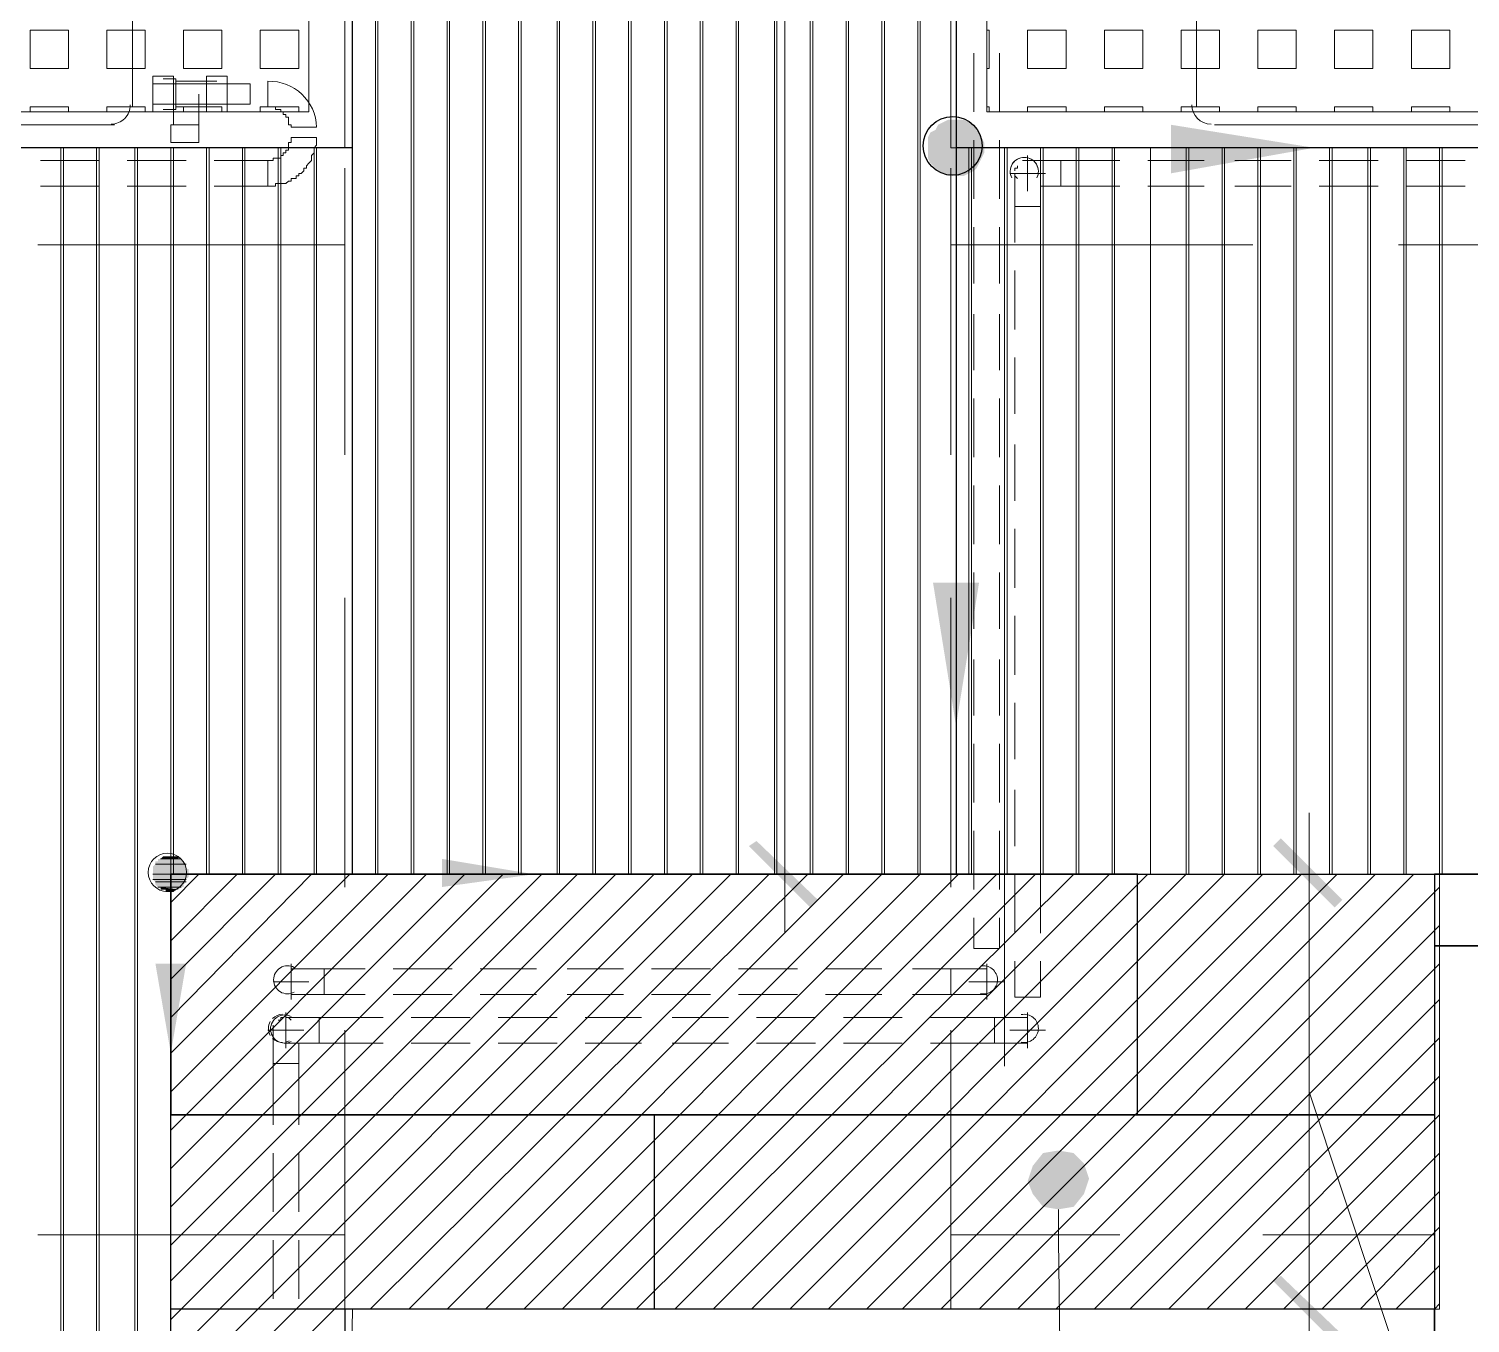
# Model space of a CAD drawing. Header units: millimetres. Extents: x -356862 to 418287, y 0 to 839748.
# Drawn here: x 328689 to 329882, y 778397 to 779468 of the extents above; entities that cross this region are included whole.
import ezdxf

# ---------------------------------------------------------------- set-up
doc = ezdxf.new("R2010")
doc.units = ezdxf.units.MM
doc.layers.add('PDF _Геометрия', color=7, linetype='Continuous', true_color=0xbababa)
doc.layers.add('PDF _Сплошная заливка', color=7, linetype='Continuous', true_color=0xf50000)

msp = doc.modelspace()

# ---------------------------------------------------------------- linework, layer by layer
at = {"layer": 'PDF _Геометрия', "color": 7, "lineweight": 18}
for points in [[(329314.6518, 780019.1353), (329314.6518, 778719.3369)], [(329748.6235, 778359.4578), (329748.6235, 778818.8328)], [(329405.68, 778768.0264), (329363.3413, 778768.0264)], [(329750.7405, 778768.0264), (329797.313, 778768.0264)], [(329748.6235, 778588.0869), (329943.3816, 778001.6957), (329943.3816, 777561.3732)], [(329750.7405, 778408.1474), (329797.313, 778408.1474)]]:
    msp.add_lwpolyline(points, dxfattribs=at)
at = {"layer": 'PDF _Геометрия', "color": 150, "lineweight": 30, "true_color": 0x0080ff}
for points in [[(329456.4864, 779968.3288), (329456.4864, 778768.0264), (328956.8897, 778768.0264), (328956.8897, 779968.3288)], [(325355.9824, 776608.7522), (325355.9824, 776968.6312), (325654.4703, 776968.6312), (325955.0751, 776968.6312), (326255.68, 776968.6312), (326255.68, 777328.5103), (326556.2848, 777328.5103), (326854.7727, 777328.5103), (327155.3776, 777328.5103), (327155.3776, 777688.3893), (327455.9824, 777688.3893), (327756.5872, 777688.3893), (328050.8413, 777688.3893), (328050.8413, 778048.2683), (328806.5872, 778048.2683), (328806.5872, 778768.0264), (328956.8897, 778768.0264), (328956.8897, 779369.2361), (324754.7727, 779369.2361), (324754.7727, 776608.7522)], [(329856.5872, 778768.0264), (330157.1921, 778768.0264), (330455.68, 778768.0264), (330756.2848, 778768.0264), (330756.2848, 779127.9054), (331056.8897, 779127.9054), (331357.4945, 779127.9054), (331382.8977, 779127.9054), (331382.8977, 779369.2361), (329456.4864, 779369.2361), (329456.4864, 778768.0264)]]:
    msp.add_lwpolyline(points, close=True, dxfattribs=at)
at = {"layer": 'PDF _Геометрия', "color": 254, "lineweight": 5, "true_color": 0xdcdcdc}
for points in [[(328975.9421, 779968.3288), (328975.9421, 778768.0264)], [(329005.5792, 779968.3288), (329005.5792, 778768.0264)], [(329037.3332, 779968.3288), (329037.3332, 778768.0264)], [(329066.9703, 779968.3288), (329066.9703, 778768.0264)], [(329096.6074, 779968.3288), (329096.6074, 778768.0264)], [(329126.2445, 779968.3288), (329126.2445, 778768.0264)], [(329155.8816, 779968.3288), (329155.8816, 778768.0264)], [(329185.5187, 779968.3288), (329185.5187, 778768.0264)], [(329217.2727, 779968.3288), (329217.2727, 778768.0264)], [(329246.9098, 779968.3288), (329246.9098, 778768.0264)], [(329276.5469, 779968.3288), (329276.5469, 778768.0264)], [(329306.184, 779968.3288), (329306.184, 778768.0264)], [(329335.8211, 779968.3288), (329335.8211, 778768.0264)], [(329365.4582, 779968.3288), (329365.4582, 778768.0264)], [(329397.2122, 779968.3288), (329397.2122, 778768.0264)], [(329426.8493, 779968.3288), (329426.8493, 778768.0264)], [(328717.6759, 779369.2361), (328717.6759, 778048.2683)], [(328747.313, 779369.2361), (328747.313, 778048.2683)], [(328776.9501, 779369.2361), (328776.9501, 778048.2683)], [(328806.5872, 779369.2361), (328806.5872, 778768.0264)], [(328836.2243, 779369.2361), (328836.2243, 778768.0264)], [(328867.9784, 779369.2361), (328867.9784, 778768.0264)], [(328897.6155, 779369.2361), (328897.6155, 778768.0264)], [(328927.2526, 779369.2361), (328927.2526, 778768.0264)], [(329467.0711, 779369.2361), (329467.0711, 778768.0264)], [(329496.7082, 779369.2361), (329496.7082, 778768.0264)], [(329526.3453, 779369.2361), (329526.3453, 778768.0264)], [(329558.0993, 779369.2361), (329558.0993, 778768.0264)], [(329587.7364, 779369.2361), (329587.7364, 778768.0264)], [(329617.3735, 779369.2361), (329617.3735, 778768.0264)], [(329647.0106, 779369.2361), (329647.0106, 778768.0264)], [(329676.6477, 779369.2361), (329676.6477, 778768.0264)], [(329708.4018, 779369.2361), (329708.4018, 778768.0264)], [(329738.0388, 779369.2361), (329738.0388, 778768.0264)], [(329767.6759, 779369.2361), (329767.6759, 778768.0264)], [(329797.313, 779369.2361), (329797.313, 778768.0264)], [(329826.9501, 779369.2361), (329826.9501, 778768.0264)], [(329856.5872, 779369.2361), (329856.5872, 778768.0264)]]:
    msp.add_lwpolyline(points, close=True, dxfattribs=at)
for points in [[(328978.059, 778768.0264), (328978.059, 779968.3288)], [(329007.6961, 778768.0264), (329007.6961, 779968.3288)], [(329035.2163, 778768.0264), (329035.2163, 779968.3288)], [(329064.8534, 778768.0264), (329064.8534, 779968.3288)], [(329094.4905, 778768.0264), (329094.4905, 779968.3288)], [(329128.3614, 778768.0264), (329128.3614, 779968.3288)], [(329157.9985, 778768.0264), (329157.9985, 779968.3288)], [(329187.6356, 778768.0264), (329187.6356, 779968.3288)], [(329215.1558, 778768.0264), (329215.1558, 779968.3288)], [(329244.7929, 778768.0264), (329244.7929, 779968.3288)], [(329274.43, 778768.0264), (329274.43, 779968.3288)], [(329308.3009, 778768.0264), (329308.3009, 779968.3288)], [(329337.938, 778768.0264), (329337.938, 779968.3288)], [(329367.5751, 778768.0264), (329367.5751, 779968.3288)], [(329395.0953, 778768.0264), (329395.0953, 779968.3288)], [(329424.7324, 778768.0264), (329424.7324, 779968.3288)], [(329456.4864, 779868.8328), (329456.4864, 779968.3288), (329456.4864, 778768.0264)], [(328715.559, 778048.2683), (328715.559, 779369.2361)], [(328745.1961, 778048.2683), (328745.1961, 779369.2361)], [(328779.0671, 778048.2683), (328779.0671, 779369.2361)], [(328808.7042, 778768.0264), (328808.7042, 779369.2361)], [(328838.3413, 778768.0264), (328838.3413, 779369.2361)], [(328865.8614, 778768.0264), (328865.8614, 779369.2361)], [(328895.4985, 778768.0264), (328895.4985, 779369.2361)], [(328925.1356, 778768.0264), (328925.1356, 779369.2361)], [(329469.188, 778768.0264), (329469.188, 779369.2361)], [(329498.8251, 778768.0264), (329498.8251, 779369.2361)], [(329528.4622, 778768.0264), (329528.4622, 779369.2361)], [(329555.9824, 778768.0264), (329555.9824, 779369.2361)], [(329585.6195, 778768.0264), (329585.6195, 779369.2361)], [(329617.3735, 778768.0264), (329617.3735, 779369.2361)], [(329649.1276, 778768.0264), (329649.1276, 779369.2361)], [(329678.7647, 778768.0264), (329678.7647, 779369.2361)], [(329706.2848, 778768.0264), (329706.2848, 779369.2361)], [(329735.9219, 778768.0264), (329735.9219, 779369.2361)], [(329765.559, 778768.0264), (329765.559, 779369.2361)], [(329799.43, 778768.0264), (329799.43, 779369.2361)], [(329829.0671, 778768.0264), (329829.0671, 779369.2361)], [(329858.7042, 778768.0264), (329858.7042, 779369.2361)]]:
    msp.add_lwpolyline(points, dxfattribs=at)
at = {"layer": 'PDF _Геометрия', "color": 6, "lineweight": 9}
for points in [[(324750.5388, 779868.8328), (328950.5388, 779868.8328), (328950.5388, 779369.2361), (324750.5388, 779369.2361)], [(329452.2526, 779868.8328), (331385.0147, 779868.8328), (331385.0147, 779369.2361), (329452.2526, 779369.2361)], [(324780.1759, 779839.1957), (328920.9018, 779839.1957), (328920.9018, 779398.8732), (324780.1759, 779398.8732)], [(329481.8897, 779839.1957), (331355.3776, 779839.1957), (331355.3776, 779398.8732), (329481.8897, 779398.8732)]]:
    msp.add_lwpolyline(points, close=True, dxfattribs=at)
at = {"layer": 'PDF _Геометрия', "lineweight": 5}
for points in [[(328774.8332, 779403.107), (328774.8332, 779674.0748)], [(329655.4784, 779674.0748), (329655.4784, 779403.107)], [(326990.2566, 779388.2885), (328760.0147, 779388.2885)], [(329670.2969, 779388.2885), (331241.063, 779388.2885)]]:
    msp.add_lwpolyline(points, dxfattribs=at)
at = {"layer": 'PDF _Геометрия', "color": 6, "lineweight": 5}
for points in [[(328721.9098, 779466.6151), (328721.9098, 779434.8611), (328690.1558, 779434.8611), (328690.1558, 779466.6151)], [(328785.4179, 779466.6151), (328785.4179, 779434.8611), (328753.6638, 779434.8611), (328753.6638, 779466.6151)], [(328848.9259, 779466.6151), (328848.9259, 779434.8611), (328817.1719, 779434.8611), (328817.1719, 779466.6151)], [(328912.434, 779466.6151), (328912.434, 779434.8611), (328880.68, 779434.8611), (328880.68, 779466.6151)], [(329547.5147, 779466.6151), (329547.5147, 779434.8611), (329515.7606, 779434.8611), (329515.7606, 779466.6151)], [(329611.0227, 779466.6151), (329611.0227, 779434.8611), (329579.2687, 779434.8611), (329579.2687, 779466.6151)], [(329674.5308, 779466.6151), (329674.5308, 779434.8611), (329642.7768, 779434.8611), (329642.7768, 779466.6151)], [(329738.0388, 779466.6151), (329738.0388, 779434.8611), (329706.2848, 779434.8611), (329706.2848, 779466.6151)], [(329801.5469, 779466.6151), (329801.5469, 779434.8611), (329769.7929, 779434.8611), (329769.7929, 779466.6151)], [(329865.055, 779466.6151), (329865.055, 779434.8611), (329833.3009, 779434.8611), (329833.3009, 779466.6151)]]:
    msp.add_lwpolyline(points, close=True, dxfattribs=at)
for points in [[(329481.8897, 779466.6151), (329484.0066, 779466.6151), (329484.0066, 779434.8611), (329481.8897, 779434.8611)], [(328690.1558, 779398.8732), (328690.1558, 779403.107), (328721.9098, 779403.107), (328721.9098, 779398.8732)], [(328753.6638, 779398.8732), (328753.6638, 779403.107), (328785.4179, 779403.107), (328785.4179, 779398.8732)], [(328817.1719, 779398.8732), (328817.1719, 779403.107), (328848.9259, 779403.107), (328848.9259, 779398.8732)], [(328880.68, 779398.8732), (328880.68, 779403.107), (328912.434, 779403.107), (328912.434, 779398.8732)], [(329481.8897, 779403.107), (329484.0066, 779403.107), (329484.0066, 779398.8732)], [(329515.7606, 779398.8732), (329515.7606, 779403.107), (329547.5147, 779403.107), (329547.5147, 779398.8732)], [(329579.2687, 779398.8732), (329579.2687, 779403.107), (329611.0227, 779403.107), (329611.0227, 779398.8732)], [(329642.7768, 779398.8732), (329642.7768, 779403.107), (329674.5308, 779403.107), (329674.5308, 779398.8732)], [(329706.2848, 779398.8732), (329706.2848, 779403.107), (329738.0388, 779403.107), (329738.0388, 779398.8732)], [(329769.7929, 779398.8732), (329769.7929, 779403.107), (329801.5469, 779403.107), (329801.5469, 779398.8732)], [(329833.3009, 779398.8732), (329833.3009, 779403.107), (329865.055, 779403.107), (329865.055, 779398.8732)]]:
    msp.add_lwpolyline(points, dxfattribs=at)
at = {"layer": 'PDF _Геометрия', "color": 252, "lineweight": 5, "true_color": 0x989898}
for points in [[(329471.305, 779447.5627), (329471.305, 779398.8732)], [(329492.4743, 779398.8732), (329492.4743, 779447.5627)], [(329471.305, 779375.5869), (329471.305, 779326.8974)], [(329492.4743, 779326.8974), (329492.4743, 779375.5869)], [(328747.313, 779358.6514), (328698.6235, 779358.6514)], [(328819.2888, 779358.6514), (328770.5993, 779358.6514)], [(328842.5751, 779337.482), (328887.0308, 779337.482), (328887.0308, 779348.0667), (328887.0308, 779358.6514), (328842.5751, 779358.6514)], [(329591.9703, 779358.6514), (329543.2808, 779358.6514), (329543.2808, 779348.0667), (329543.2808, 779337.482), (329591.9703, 779337.482)], [(329661.8292, 779358.6514), (329615.2566, 779358.6514)], [(329733.805, 779358.6514), (329687.2324, 779358.6514)], [(329805.7808, 779358.6514), (329757.0913, 779358.6514)], [(329877.7566, 779358.6514), (329829.0671, 779358.6514)], [(328698.6235, 779337.482), (328747.313, 779337.482)], [(328770.5993, 779337.482), (328819.2888, 779337.482)], [(329615.2566, 779337.482), (329661.8292, 779337.482)], [(329687.2324, 779337.482), (329733.805, 779337.482)], [(329757.0913, 779337.482), (329805.7808, 779337.482)], [(329829.0671, 779337.482), (329877.7566, 779337.482)], [(329526.3453, 779290.9094), (329526.3453, 779320.5465), (329515.7606, 779320.5465), (329505.1759, 779320.5465), (329505.1759, 779290.9094)], [(329471.305, 779303.6111), (329471.305, 779257.0385)], [(329492.4743, 779257.0385), (329492.4743, 779303.6111)], [(329505.1759, 779267.6232), (329505.1759, 779218.9336)], [(329526.3453, 779218.9336), (329526.3453, 779267.6232)], [(329471.305, 779231.6353), (329471.305, 779185.0627)], [(329492.4743, 779185.0627), (329492.4743, 779231.6353)], [(329505.1759, 779195.6474), (329505.1759, 779149.0748)], [(329526.3453, 779149.0748), (329526.3453, 779195.6474)], [(329471.305, 779161.7764), (329471.305, 779113.0869)], [(329492.4743, 779113.0869), (329492.4743, 779161.7764)], [(329505.1759, 779123.6715), (329505.1759, 779077.099)], [(329526.3453, 779077.099), (329526.3453, 779123.6715)], [(329471.305, 779089.8006), (329471.305, 779041.1111)], [(329492.4743, 779041.1111), (329492.4743, 779089.8006)], [(329505.1759, 779053.8127), (329505.1759, 779005.1232)], [(329526.3453, 779005.1232), (329526.3453, 779053.8127)], [(329471.305, 779017.8248), (329471.305, 778971.2522)], [(329492.4743, 778971.2522), (329492.4743, 779017.8248)], [(329505.1759, 778981.8369), (329505.1759, 778933.1474)], [(329526.3453, 778933.1474), (329526.3453, 778981.8369)], [(329471.305, 778945.849), (329471.305, 778899.2764)], [(329492.4743, 778899.2764), (329492.4743, 778945.849)], [(329505.1759, 778909.8611), (329505.1759, 778863.2885)], [(329526.3453, 778863.2885), (329526.3453, 778909.8611)], [(329471.305, 778875.9901), (329471.305, 778827.3006)], [(329492.4743, 778827.3006), (329492.4743, 778875.9901)], [(329505.1759, 778837.8853), (329505.1759, 778791.3127)], [(329526.3453, 778791.3127), (329526.3453, 778837.8853)], [(329471.305, 778804.0143), (329471.305, 778755.3248)], [(329492.4743, 778755.3248), (329492.4743, 778804.0143)], [(329505.1759, 778768.0264), (329505.1759, 778719.3369)], [(329526.3453, 778719.3369), (329526.3453, 778768.0264)], [(329471.305, 778732.0385), (329471.305, 778706.6353), (329481.8897, 778706.6353), (329492.4743, 778706.6353), (329492.4743, 778732.0385)], [(328967.4743, 778689.6998), (328933.6034, 778689.6998), (328933.6034, 778679.1151), (328933.6034, 778668.5304), (328967.4743, 778668.5304)], [(329039.4501, 778689.6998), (328990.7606, 778689.6998)], [(329109.309, 778689.6998), (329062.7364, 778689.6998)], [(329181.2848, 778689.6998), (329134.7122, 778689.6998)], [(329253.2606, 778689.6998), (329204.5711, 778689.6998)], [(329325.2364, 778689.6998), (329276.5469, 778689.6998)], [(329395.0953, 778689.6998), (329348.5227, 778689.6998)], [(329420.4985, 778668.5304), (329452.2526, 778668.5304), (329452.2526, 778679.1151), (329452.2526, 778689.6998), (329420.4985, 778689.6998)], [(329505.1759, 778696.0506), (329505.1759, 778666.4135), (329515.7606, 778666.4135), (329526.3453, 778666.4135), (329526.3453, 778696.0506)], [(328990.7606, 778668.5304), (329039.4501, 778668.5304)], [(329062.7364, 778668.5304), (329109.309, 778668.5304)], [(329134.7122, 778668.5304), (329181.2848, 778668.5304)], [(329204.5711, 778668.5304), (329253.2606, 778668.5304)], [(329276.5469, 778668.5304), (329325.2364, 778668.5304)], [(329348.5227, 778668.5304), (329395.0953, 778668.5304)], [(328982.2929, 778649.478), (328929.3695, 778649.478), (328929.3695, 778638.8933), (328929.3695, 778628.3086), (328982.2929, 778628.3086)], [(329054.2687, 778649.478), (329005.5792, 778649.478)], [(329126.2445, 778649.478), (329077.555, 778649.478)], [(329196.1034, 778649.478), (329149.5308, 778649.478)], [(329268.0792, 778649.478), (329221.5066, 778649.478)], [(329340.055, 778649.478), (329291.3655, 778649.478)], [(329412.0308, 778649.478), (329363.3413, 778649.478)], [(329435.3171, 778628.3086), (329488.2405, 778628.3086), (329488.2405, 778638.8933), (329488.2405, 778649.478), (329435.3171, 778649.478)], [(329005.5792, 778628.3086), (329054.2687, 778628.3086)], [(329077.555, 778628.3086), (329126.2445, 778628.3086)], [(329149.5308, 778628.3086), (329196.1034, 778628.3086)], [(329221.5066, 778628.3086), (329268.0792, 778628.3086)], [(329291.3655, 778628.3086), (329340.055, 778628.3086)], [(329363.3413, 778628.3086), (329412.0308, 778628.3086)], [(328912.434, 778560.5667), (328912.434, 778611.3732), (328901.8493, 778611.3732), (328891.2647, 778611.3732), (328891.2647, 778560.5667)], [(328891.2647, 778537.2804), (328891.2647, 778488.5909)], [(328912.434, 778488.5909), (328912.434, 778537.2804)], [(328891.2647, 778465.3046), (328891.2647, 778416.6151)], [(328912.434, 778416.6151), (328912.434, 778465.3046)]]:
    msp.add_lwpolyline(points, dxfattribs=at)
at = {"layer": 'PDF _Геометрия', "color": 1, "lineweight": 5}
for points in [[(328791.7687, 779428.5103), (328808.7042, 779428.5103), (328808.7042, 779422.1594), (328808.7042, 779405.224), (328808.7042, 779398.8732), (328791.7687, 779398.8732), (328791.7687, 779405.224), (328791.7687, 779422.1594)], [(328836.2243, 779398.8732), (328836.2243, 779405.224), (328836.2243, 779422.1594), (328836.2243, 779428.5103), (328853.1598, 779428.5103), (328853.1598, 779422.1594), (328853.1598, 779405.224), (328853.1598, 779398.8732)]]:
    msp.add_lwpolyline(points, close=True, dxfattribs=at)
for points in [[(328800.2364, 779400.9901), (328810.8211, 779400.9901), (328810.8211, 779413.6917), (328810.8211, 779426.3933), (328800.2364, 779426.3933)], [(328808.7042, 779388.2885), (328808.7042, 779405.224), (328791.7687, 779405.224), (328872.2122, 779405.224), (328872.2122, 779413.6917), (328872.2122, 779422.1594), (328791.7687, 779422.1594), (328808.7042, 779422.1594)], [(328829.8735, 779388.2885), (328806.5872, 779388.2885), (328806.5872, 779373.4699), (328829.8735, 779373.4699), (328829.8735, 779388.2885), (328829.8735, 779413.6917)], [(328844.6921, 779424.2764), (328810.8211, 779424.2764)], [(328853.1598, 779422.1594), (328836.2243, 779422.1594)], [(328887.0308, 779422.1594), (328887.0308, 779424.2764), (328887.0308, 779403.107), (328889.1477, 779403.107), (328891.2647, 779403.107), (328893.3816, 779403.107), (328893.3816, 779400.9901), (328895.4985, 779400.9901), (328897.6155, 779400.9901), (328897.6155, 779398.8732), (328899.7324, 779398.8732), (328899.7324, 779396.7562), (328901.8493, 779396.7562), (328901.8493, 779394.6393), (328903.9663, 779394.6393), (328903.9663, 779392.5224), (328903.9663, 779390.4054), (328903.9663, 779388.2885), (328906.0832, 779388.2885), (328906.0832, 779386.1715), (328927.2526, 779386.1715), (328925.1356, 779386.1715)], [(328810.8211, 779403.107), (328844.6921, 779403.107)], [(328853.1598, 779405.224), (328836.2243, 779405.224)], [(328925.1356, 779377.7038), (328927.2526, 779377.7038), (328906.0832, 779377.7038), (328906.0832, 779375.5869), (328906.0832, 779373.4699), (328903.9663, 779373.4699), (328903.9663, 779371.353), (328903.9663, 779369.2361), (328903.9663, 779367.1191), (328901.8493, 779367.1191), (328901.8493, 779365.0022), (328899.7324, 779365.0022), (328899.7324, 779362.8853), (328897.6155, 779362.8853), (328897.6155, 779360.7683), (328895.4985, 779360.7683), (328893.3816, 779360.7683), (328891.2647, 779360.7683), (328891.2647, 779358.6514), (328889.1477, 779358.6514), (328887.0308, 779358.6514), (328887.0308, 779337.482), (328889.1477, 779337.482), (328891.2647, 779337.482), (328893.3816, 779337.482), (328893.3816, 779339.599), (328895.4985, 779339.599), (328897.6155, 779339.599), (328899.7324, 779339.599), (328901.8493, 779339.599), (328903.9663, 779341.7159), (328906.0832, 779341.7159), (328906.0832, 779343.8328), (328908.2001, 779343.8328), (328910.3171, 779343.8328), (328910.3171, 779345.9498), (328912.434, 779345.9498), (328912.434, 779348.0667), (328914.5509, 779348.0667), (328916.6679, 779350.1836), (328916.6679, 779352.3006), (328918.7848, 779352.3006), (328918.7848, 779354.4175), (328920.9018, 779356.5344), (328923.0187, 779358.6514), (328923.0187, 779360.7683), (328923.0187, 779362.8853), (328925.1356, 779365.0022), (328925.1356, 779367.1191), (328925.1356, 779369.2361), (328927.2526, 779371.353), (328927.2526, 779373.4699), (328927.2526, 779375.5869), (328927.2526, 779377.7038)], [(328906.0832, 779386.1715), (328906.0832, 779386.1715)], [(329505.1759, 779350.1836), (329505.1759, 779352.3006), (329507.2929, 779352.3006), (329507.2929, 779354.4175)], [(329511.5268, 779358.6514), (329513.6437, 779358.6514), (329515.7606, 779358.6514), (329517.8776, 779358.6514), (329519.9945, 779358.6514), (329522.1114, 779358.6514), (329524.2284, 779358.6514), (329526.3453, 779358.6514), (329528.4622, 779358.6514), (329530.5792, 779358.6514), (329532.6961, 779358.6514), (329534.813, 779358.6514), (329536.93, 779358.6514), (329539.0469, 779358.6514), (329541.1638, 779358.6514), (329543.2808, 779358.6514), (329543.2808, 779348.0667), (329543.2808, 779337.482), (329541.1638, 779337.482), (329539.0469, 779337.482), (329536.93, 779337.482), (329534.813, 779337.482), (329532.6961, 779337.482), (329530.5792, 779337.482), (329528.4622, 779337.482), (329526.3453, 779337.482)], [(329515.7606, 779333.2482), (329515.7606, 779362.8853)], [(329500.9421, 779348.0667), (329530.5792, 779348.0667)], [(329505.1759, 779348.0667), (329505.1759, 779345.9498), (329505.1759, 779343.8328), (329505.1759, 779341.7159), (329505.1759, 779339.599), (329505.1759, 779337.482), (329505.1759, 779335.3651), (329505.1759, 779333.2482), (329505.1759, 779331.1312), (329505.1759, 779329.0143), (329505.1759, 779326.8974), (329505.1759, 779324.7804), (329505.1759, 779322.6635), (329505.1759, 779320.5465), (329515.7606, 779320.5465), (329526.3453, 779320.5465), (329526.3453, 779322.6635), (329526.3453, 779324.7804), (329526.3453, 779326.8974), (329526.3453, 779329.0143), (329526.3453, 779331.1312), (329526.3453, 779333.2482), (329526.3453, 779335.3651), (329526.3453, 779337.482), (329526.3453, 779339.599), (329526.3453, 779341.7159), (329526.3453, 779343.8328), (329526.3453, 779345.9498), (329526.3453, 779348.0667)], [(329507.2929, 779343.8328), (329505.1759, 779345.9498)], [(328906.0832, 778664.2965), (328906.0832, 778693.9336)], [(328891.2647, 778679.1151), (328920.9018, 778679.1151)], [(328895.4985, 778647.3611), (328897.6155, 778647.3611), (328897.6155, 778649.478), (328899.7324, 778649.478)], [(328901.8493, 778628.3086), (328903.9663, 778628.3086), (328906.0832, 778628.3086), (328908.2001, 778628.3086), (328910.3171, 778628.3086), (328912.434, 778628.3086), (328914.5509, 778628.3086), (328916.6679, 778628.3086), (328918.7848, 778628.3086), (328920.9018, 778628.3086), (328923.0187, 778628.3086), (328925.1356, 778628.3086), (328927.2526, 778628.3086), (328929.3695, 778628.3086), (328929.3695, 778638.8933), (328929.3695, 778649.478), (328927.2526, 778649.478), (328925.1356, 778649.478), (328923.0187, 778649.478), (328920.9018, 778649.478), (328918.7848, 778649.478), (328916.6679, 778649.478), (328914.5509, 778649.478), (328912.434, 778649.478), (328910.3171, 778649.478), (328908.2001, 778649.478), (328906.0832, 778649.478), (328903.9663, 778649.478), (328901.8493, 778649.478)], [(328903.9663, 778649.478), (328906.0832, 778647.3611)], [(329515.7606, 778649.478), (329513.6437, 778649.478), (329511.5268, 778649.478), (329509.4098, 778649.478), (329507.2929, 778649.478), (329505.1759, 778649.478), (329503.059, 778649.478), (329500.9421, 778649.478), (329498.8251, 778649.478), (329496.7082, 778649.478), (329494.5913, 778649.478), (329492.4743, 778649.478), (329490.3574, 778649.478), (329488.2405, 778649.478), (329488.2405, 778638.8933), (329488.2405, 778628.3086), (329490.3574, 778628.3086), (329492.4743, 778628.3086), (329494.5913, 778628.3086), (329496.7082, 778628.3086), (329498.8251, 778628.3086), (329500.9421, 778628.3086), (329503.059, 778628.3086), (329505.1759, 778628.3086), (329507.2929, 778628.3086), (329509.4098, 778628.3086), (329511.5268, 778628.3086), (329513.6437, 778628.3086), (329515.7606, 778628.3086)], [(329515.7606, 778624.0748), (329515.7606, 778653.7119)], [(328912.434, 778628.3086), (328912.434, 778626.1917), (328912.434, 778624.0748), (328912.434, 778621.9578), (328912.434, 778619.8409), (328912.434, 778617.724), (328912.434, 778615.607), (328912.434, 778613.4901), (328912.434, 778611.3732), (328901.8493, 778611.3732), (328891.2647, 778611.3732), (328891.2647, 778613.4901), (328891.2647, 778615.607), (328891.2647, 778617.724), (328891.2647, 778619.8409), (328891.2647, 778621.9578), (328891.2647, 778624.0748), (328891.2647, 778626.1917), (328891.2647, 778628.3086), (328891.2647, 778630.4256), (328891.2647, 778632.5425), (328891.2647, 778634.6594), (328891.2647, 778636.7764), (328891.2647, 778638.8933), (328891.2647, 778641.0103), (328891.2647, 778643.1272)], [(329500.9421, 778638.8933), (329530.5792, 778638.8933)]]:
    msp.add_lwpolyline(points, dxfattribs=at)
at = {"layer": 'PDF _Геометрия', "color": 1, "lineweight": 30, "true_color": 0xfa0000}
msp.add_lwpolyline([(329634.309, 779369.2361), (329456.4864, 779369.2361), (329456.4864, 779009.357)], dxfattribs=at)
at = {"layer": 'PDF _Геометрия', "color": 1, "lineweight": 5}
for points in [[(329501.7395, 779346.6444, 0.055998018), (329502.6886, 779344.2239, -0.564753582), (329512.9858, 779361.3013, -0.564753582), (329523.2829, 779344.2239, 0.055998015), (329524.2321, 779346.6444)], [(328906.2321, 778650.2481, 0.564812692), (328889.1466, 778639.9487, 0.564812692), (328906.227, 778629.6562)], [(329510.4696, 778629.0888, 0.479551922), (329524.6289, 778640.4568, 0.479551921), (329510.4696, 778651.8248)]]:
    msp.add_lwpolyline(points, format="xyb", dxfattribs=at)
at = {"layer": 'PDF _Геометрия', "color": 7, "lineweight": 9}
for points in [[(328950.5388, 779352.3006), (328950.5388, 779115.2038)], [(329452.2526, 779352.3006), (329452.2526, 779115.2038)], [(328950.5388, 778996.6554), (328950.5388, 778757.4417)], [(329452.2526, 778996.6554), (329452.2526, 778757.4417)], [(328950.5388, 778638.8933), (328950.5388, 778408.1474)], [(329452.2526, 778638.8933), (329452.2526, 778408.1474)]]:
    msp.add_lwpolyline(points, dxfattribs=at)
at = {"layer": 'PDF _Геометрия', "color": 7, "lineweight": 5}
for points in [[(328950.5388, 779288.7925), (328696.5066, 779288.7925)], [(329702.0509, 779288.7925), (329452.2526, 779288.7925)], [(330059.813, 779288.7925), (329822.7163, 779288.7925)], [(328696.5066, 778469.5385), (328950.5388, 778469.5385)], [(329591.9703, 778469.5385), (329452.2526, 778469.5385)], [(329852.3534, 778469.5385), (329710.5187, 778469.5385)]]:
    msp.add_lwpolyline(points, dxfattribs=at)
at = {"layer": 'PDF _Геометрия', "color": 1, "lineweight": 0, "true_color": 0xf50000}
for points in [[(328815.055, 778780.728), (328798.1195, 778780.728), (328815.055, 778780.728)], [(328819.2888, 778776.4941), (328793.8856, 778776.4941), (328819.2888, 778776.4941)], [(328821.4058, 778768.0264), (328791.7687, 778768.0264), (328821.4058, 778768.0264)], [(328819.2888, 778763.7925), (328791.7687, 778763.7925), (328819.2888, 778763.7925)], [(328819.2888, 778761.6756), (328793.8856, 778761.6756), (328819.2888, 778761.6756)], [(328815.055, 778757.4417), (328796.0026, 778757.4417), (328815.055, 778757.4417)]]:
    msp.add_lwpolyline(points, dxfattribs=at)
at = {"layer": 'PDF _Геометрия', "color": 41, "lineweight": 5, "true_color": 0xffdf7f}
for points in [[(328806.5872, 778744.7401), (328829.8735, 778768.0264)], [(328806.5872, 778712.9861), (328861.6276, 778768.0264)], [(328806.5872, 778681.232), (328893.3816, 778768.0264)], [(328806.5872, 778649.478), (328923.0187, 778768.0264)], [(328806.5872, 778619.8409), (328954.7727, 778768.0264)], [(328806.5872, 778588.0869), (328986.5268, 778768.0264)], [(328806.5872, 778556.3328), (329018.2808, 778768.0264)], [(328806.5872, 778524.5788), (329050.0348, 778768.0264)], [(328806.5872, 778492.8248), (329081.7888, 778768.0264)], [(328806.5872, 778461.0707), (329113.5429, 778768.0264)], [(328806.5872, 778431.4336), (329143.18, 778768.0264)], [(328806.5872, 778399.6796), (329174.934, 778768.0264)], [(328806.5872, 778367.9256), (329206.688, 778768.0264)], [(328806.5872, 778336.1715), (329238.4421, 778768.0264)], [(328806.5872, 778304.4175), (329270.1961, 778768.0264)], [(328806.5872, 778272.6635), (329301.9501, 778768.0264)], [(328971.7082, 778408.1474), (329333.7042, 778768.0264)], [(329003.4622, 778408.1474), (329363.3413, 778768.0264)], [(329035.2163, 778408.1474), (329395.0953, 778768.0264)], [(329066.9703, 778408.1474), (329426.8493, 778768.0264)], [(329098.7243, 778408.1474), (329458.6034, 778768.0264)], [(329130.4784, 778408.1474), (329490.3574, 778768.0264)], [(329162.2324, 778408.1474), (329522.1114, 778768.0264)], [(329191.8695, 778408.1474), (329553.8655, 778768.0264)], [(329223.6235, 778408.1474), (329583.5026, 778768.0264)], [(329255.3776, 778408.1474), (329615.2566, 778768.0264)], [(329287.1316, 778408.1474), (329647.0106, 778768.0264)], [(329318.8856, 778408.1474), (329678.7647, 778768.0264)], [(329350.6397, 778408.1474), (329710.5187, 778768.0264)], [(329382.3937, 778408.1474), (329742.2727, 778768.0264)], [(329412.0308, 778408.1474), (329771.9098, 778768.0264)], [(329443.7848, 778408.1474), (329803.6638, 778768.0264)], [(329475.5388, 778408.1474), (329835.4179, 778768.0264)], [(329507.2929, 778408.1474), (329856.5872, 778757.4417)], [(329539.0469, 778408.1474), (329856.5872, 778725.6877)], [(329570.8009, 778408.1474), (329856.5872, 778693.9336)], [(329600.438, 778408.1474), (329856.5872, 778664.2965)], [(329632.1921, 778408.1474), (329856.5872, 778632.5425)], [(329663.9461, 778408.1474), (329856.5872, 778600.7885)], [(329695.7001, 778408.1474), (329856.5872, 778569.0344)], [(329727.4542, 778408.1474), (329856.5872, 778537.2804)], [(329759.2082, 778408.1474), (329856.5872, 778505.5264)], [(329790.9622, 778408.1474), (329856.5872, 778475.8893)], [(329820.5993, 778408.1474), (329856.5872, 778444.1353)], [(329852.3534, 778408.1474), (329856.5872, 778412.3812)]]:
    msp.add_lwpolyline(points, dxfattribs=at)
at = {"layer": 'PDF _Геометрия', "color": 7, "lineweight": 18}
msp.add_lwpolyline([(328806.5872, 778768.0264), (329856.5872, 778768.0264), (329856.5872, 778408.1474), (328956.8897, 778408.1474), (328950.5388, 778048.2683), (328806.5872, 778048.2683)], close=True, dxfattribs=at)
at = {"layer": 'PDF _Геометрия', "color": 19, "lineweight": 30, "true_color": 0x442a22}
for points in [[(328806.5872, 778768.0264), (329852.3534, 778768.0264), (329852.3534, 778569.0344), (328806.5872, 778569.0344)], [(328806.5872, 778569.0344), (329606.7888, 778569.0344), (329606.7888, 778768.0264), (328806.5872, 778768.0264)], [(328806.5872, 778569.0344), (329852.3534, 778569.0344), (329852.3534, 778408.1474), (328806.5872, 778408.1474)]]:
    msp.add_lwpolyline(points, close=True, dxfattribs=at)
at = {"layer": 'PDF _Геометрия', "color": 1, "lineweight": 9, "true_color": 0xf50000}
msp.add_lwpolyline([(328806.5872, 778693.9336), (328806.5872, 778768.0264), (329030.9824, 778768.0264)], dxfattribs=at)
at = {"layer": 'PDF _Геометрия', "color": 19, "lineweight": 5, "true_color": 0x442a22}
msp.add_lwpolyline([(329496.7082, 778609.2562), (329496.7082, 778768.0264)], dxfattribs=at)
at = {"layer": 'PDF _Геометрия', "color": 7, "lineweight": 30}
for points in [[(330752.0509, 778768.0264), (329852.3534, 778768.0264), (329852.3534, 778708.7522), (330752.0509, 778708.7522)], [(329852.3534, 778708.7522), (329852.3534, 778348.8732), (329901.0429, 778348.8732), (329901.0429, 778708.7522)], [(329852.3534, 778408.1474), (328950.5388, 778408.1474), (328950.5388, 778348.8732), (329852.3534, 778348.8732)]]:
    msp.add_lwpolyline(points, close=True, dxfattribs=at)
at = {"layer": 'PDF _Геометрия', "color": 5, "lineweight": 5}
for points in [[(328908.7179, 778690.9768, 0.564753582), (328891.6404, 778680.6796, 0.564753582), (328908.7179, 778670.3825)], [(329476.5976, 778669.3116, 0.479551922), (329490.7569, 778680.6797, 0.479551922), (329476.5976, 778692.0477)]]:
    msp.add_lwpolyline(points, format="xyb", dxfattribs=at)
for points in [[(328906.0832, 778668.5304), (328908.2001, 778668.5304), (328910.3171, 778668.5304), (328912.434, 778668.5304), (328914.5509, 778668.5304), (328916.6679, 778668.5304), (328918.7848, 778668.5304), (328920.9018, 778668.5304), (328923.0187, 778668.5304), (328925.1356, 778668.5304), (328927.2526, 778668.5304), (328929.3695, 778668.5304), (328931.4864, 778668.5304), (328933.6034, 778668.5304), (328933.6034, 778679.1151), (328933.6034, 778689.6998), (328931.4864, 778689.6998), (328929.3695, 778689.6998), (328927.2526, 778689.6998), (328925.1356, 778689.6998), (328923.0187, 778689.6998), (328920.9018, 778689.6998), (328918.7848, 778689.6998), (328916.6679, 778689.6998), (328914.5509, 778689.6998), (328912.434, 778689.6998), (328910.3171, 778689.6998), (328908.2001, 778689.6998), (328906.0832, 778689.6998)], [(329481.8897, 778689.6998), (329479.7727, 778689.6998), (329477.6558, 778689.6998), (329475.5388, 778689.6998), (329473.4219, 778689.6998), (329471.305, 778689.6998), (329469.188, 778689.6998), (329467.0711, 778689.6998), (329464.9542, 778689.6998), (329462.8372, 778689.6998), (329460.7203, 778689.6998), (329458.6034, 778689.6998), (329456.4864, 778689.6998), (329454.3695, 778689.6998), (329452.2526, 778689.6998), (329452.2526, 778679.1151), (329452.2526, 778668.5304), (329454.3695, 778668.5304), (329456.4864, 778668.5304), (329458.6034, 778668.5304), (329460.7203, 778668.5304), (329462.8372, 778668.5304), (329464.9542, 778668.5304), (329467.0711, 778668.5304), (329469.188, 778668.5304), (329471.305, 778668.5304), (329473.4219, 778668.5304), (329475.5388, 778668.5304), (329477.6558, 778668.5304), (329479.7727, 778668.5304), (329481.8897, 778668.5304)], [(329481.8897, 778664.2965), (329481.8897, 778693.9336)], [(329467.0711, 778679.1151), (329496.7082, 778679.1151)], [(328901.8493, 778624.0748), (328901.8493, 778653.7119)], [(328887.0308, 778638.8933), (328916.6679, 778638.8933)]]:
    msp.add_lwpolyline(points, dxfattribs=at)
at = {"layer": 'PDF _Геометрия', "color": 19, "lineweight": 30, "true_color": 0x442a22}
msp.add_lwpolyline([(329206.688, 778569.0344), (329206.688, 778408.1474)], dxfattribs=at)
at = {"layer": 'PDF _Геометрия', "color": 251, "lineweight": 20, "true_color": 0x545454}
msp.add_lwpolyline([(329541.1638, 778490.7078), (329541.1638, 778465.3046), (329572.9179, 776005.4256), (329666.063, 776005.4256), (334003.6638, 776005.4256)], dxfattribs=at)
at = {"layer": 'PDF _Геометрия', "color": 1, "lineweight": 30, "true_color": 0xfa0000}
msp.add_circle((329453.7084, 779370.8286), 24.3461, dxfattribs=at)
at = {"layer": 'PDF _Геометрия', "color": 1, "lineweight": 9, "true_color": 0xf50000}
msp.add_circle((328803.7833, 778769.5942), 15.877, dxfattribs=at)
at = {"layer": 'PDF _Геометрия', "color": 1, "lineweight": 5}
for centre, radius, start, end in [((328888.0893, 779385.1131), 39.1776, 1.5481577, 91.5481577), ((329512.9858, 779349.6582), 11.6432, 135.0000618, 180.0000345), ((329512.9858, 779349.6581), 11.6432, 60.0019474, 119.9980526), ((329512.9858, 779349.6582), 11.6432, 359.9999656, 44.9999382), ((328899.0497, 778640.4568), 11.6432, 89.9999656, 134.9999383), ((328899.0495, 778640.4562), 11.6438, 62.1773531, 74.9977636), ((328899.0498, 778640.4568), 11.6432, 150.0019473, 209.9980526), ((328899.0497, 778640.4568), 11.6432, 225.0000618, 269.9999657), ((328899.0495, 778640.4574), 11.6438, 285.0022363, 297.822647)]:
    msp.add_arc(centre, radius, start, end, dxfattribs=at)
at = {"layer": 'PDF _Геометрия', "lineweight": 5}
for centre, start, end in [((328757.2086, 779404.7006), 270, 0.0000428), ((329667.5285, 779404.7006), 179.9999572, 269.9999572)]:
    msp.add_arc(centre, 15.877, start, end, dxfattribs=at)
at = {"layer": 'PDF _Сплошная заливка', "color": 1, "true_color": 0xfa0000, "transparency": 33554559}
for points in [[(329445.9018, 779390.4054), (329471.305, 779388.2885), (329441.6679, 779388.2885)], [(329450.1356, 779392.5224), (329467.0711, 779390.4054), (329445.9018, 779390.4054)], [(329467.0711, 779390.4054), (329445.9018, 779390.4054), (329471.305, 779388.2885)], [(329454.3695, 779392.5224), (329462.8372, 779392.5224), (329450.1356, 779392.5224)], [(329462.8372, 779392.5224), (329450.1356, 779392.5224), (329467.0711, 779390.4054)], [(329458.6034, 779392.5224), (329454.3695, 779392.5224), (329462.8372, 779392.5224)], [(329435.3171, 779381.9377), (329477.6558, 779377.7038), (329433.2001, 779377.7038)], [(329477.6558, 779377.7038), (329433.2001, 779377.7038), (329479.7727, 779373.4699)], [(329433.2001, 779377.7038), (329479.7727, 779373.4699), (329433.2001, 779373.4699)], [(329439.5509, 779384.0546), (329475.5388, 779381.9377), (329435.3171, 779381.9377)], [(329475.5388, 779381.9377), (329435.3171, 779381.9377), (329477.6558, 779377.7038)], [(329441.6679, 779388.2885), (329473.4219, 779384.0546), (329439.5509, 779384.0546)], [(329473.4219, 779384.0546), (329439.5509, 779384.0546), (329475.5388, 779381.9377)], [(329471.305, 779388.2885), (329441.6679, 779388.2885), (329473.4219, 779384.0546)], [(329634.309, 779388.2885), (329752.8574, 779369.2361), (329634.309, 779348.0667)], [(329479.7727, 779373.4699), (329433.2001, 779373.4699), (329479.7727, 779369.2361)], [(329433.2001, 779373.4699), (329479.7727, 779369.2361), (329433.2001, 779369.2361)], [(329479.7727, 779369.2361), (329433.2001, 779369.2361), (329479.7727, 779365.0022)], [(329433.2001, 779369.2361), (329479.7727, 779365.0022), (329433.2001, 779365.0022)], [(329479.7727, 779365.0022), (329433.2001, 779365.0022), (329477.6558, 779360.7683)], [(329433.2001, 779365.0022), (329477.6558, 779360.7683), (329433.2001, 779360.7683)], [(329477.6558, 779360.7683), (329433.2001, 779360.7683), (329475.5388, 779356.5344)], [(329433.2001, 779360.7683), (329475.5388, 779356.5344), (329435.3171, 779356.5344)], [(329475.5388, 779356.5344), (329435.3171, 779356.5344), (329473.4219, 779352.3006)], [(329435.3171, 779356.5344), (329473.4219, 779352.3006), (329439.5509, 779352.3006)], [(329473.4219, 779352.3006), (329439.5509, 779352.3006), (329471.305, 779350.1836)], [(329439.5509, 779352.3006), (329471.305, 779350.1836), (329441.6679, 779350.1836)], [(329471.305, 779350.1836), (329441.6679, 779350.1836), (329467.0711, 779348.0667)], [(329441.6679, 779350.1836), (329467.0711, 779348.0667), (329445.9018, 779348.0667)], [(329467.0711, 779348.0667), (329445.9018, 779348.0667), (329462.8372, 779345.9498)], [(329445.9018, 779348.0667), (329462.8372, 779345.9498), (329450.1356, 779345.9498)], [(329462.8372, 779345.9498), (329450.1356, 779345.9498), (329458.6034, 779345.9498)], [(329450.1356, 779345.9498), (329458.6034, 779345.9498), (329454.3695, 779345.9498)], [(329475.5388, 779009.357), (329456.4864, 778890.8086), (329437.434, 779009.357)]]:
    msp.add_solid(points, dxfattribs=at)
at = {"layer": 'PDF _Сплошная заливка', "color": 7, "transparency": 33554559}
for points in [[(329291.3655, 778795.5465), (329285.0147, 778791.3127), (329342.1719, 778746.857)], [(329776.1437, 778746.857), (329718.9864, 778791.3127), (329725.3372, 778797.6635)], [(329285.0147, 778791.3127), (329342.1719, 778746.857), (329335.8211, 778740.5062)], [(329769.7929, 778740.5062), (329776.1437, 778746.857), (329718.9864, 778791.3127)], [(329725.3372, 778435.6675), (329718.9864, 778431.4336), (329776.1437, 778386.978)], [(329718.9864, 778431.4336), (329776.1437, 778386.978), (329769.7929, 778380.6272)]]:
    msp.add_solid(points, dxfattribs=at)
at = {"layer": 'PDF _Сплошная заливка', "transparency": 33554559}
for points in [[(328798.1195, 778780.728), (328815.055, 778780.728), (328796.0026, 778780.728)], [(328815.055, 778780.728), (328796.0026, 778780.728), (328817.1719, 778778.6111)], [(328796.0026, 778780.728), (328817.1719, 778778.6111), (328796.0026, 778778.6111)], [(328800.2364, 778782.8449), (328812.938, 778780.728), (328798.1195, 778780.728)], [(328815.055, 778780.728), (328815.055, 778780.728), (328798.1195, 778780.728)], [(328815.055, 778780.728), (328798.1195, 778780.728), (328812.938, 778780.728)], [(328802.3534, 778782.8449), (328812.938, 778782.8449), (328800.2364, 778782.8449)], [(328812.938, 778782.8449), (328800.2364, 778782.8449), (328812.938, 778780.728)], [(328808.7042, 778782.8449), (328804.4703, 778782.8449), (328802.3534, 778782.8449)], [(328810.8211, 778782.8449), (328810.8211, 778782.8449), (328802.3534, 778782.8449)], [(328810.8211, 778782.8449), (328802.3534, 778782.8449), (328808.7042, 778782.8449)], [(328810.8211, 778782.8449), (328802.3534, 778782.8449), (328812.938, 778782.8449)], [(328804.4703, 778782.8449), (328808.7042, 778782.8449), (328808.7042, 778782.8449)], [(328808.7042, 778782.8449), (328808.7042, 778782.8449), (328804.4703, 778782.8449)], [(329030.9824, 778780.728), (329107.1921, 778768.0264), (329030.9824, 778757.4417)], [(328793.8856, 778776.4941), (328819.2888, 778774.3772), (328791.7687, 778774.3772)], [(328819.2888, 778774.3772), (328791.7687, 778774.3772), (328819.2888, 778772.2603)], [(328791.7687, 778774.3772), (328819.2888, 778772.2603), (328791.7687, 778772.2603)], [(328821.4058, 778772.2603), (328821.4058, 778772.2603), (328791.7687, 778772.2603)], [(328821.4058, 778772.2603), (328791.7687, 778772.2603), (328819.2888, 778772.2603)], [(328821.4058, 778772.2603), (328791.7687, 778772.2603), (328821.4058, 778770.1433)], [(328791.7687, 778772.2603), (328821.4058, 778770.1433), (328791.7687, 778770.1433)], [(328821.4058, 778770.1433), (328791.7687, 778770.1433), (328821.4058, 778768.0264)], [(328791.7687, 778770.1433), (328821.4058, 778768.0264), (328791.7687, 778768.0264)], [(328817.1719, 778778.6111), (328796.0026, 778778.6111), (328793.8856, 778778.6111)], [(328817.1719, 778778.6111), (328793.8856, 778778.6111), (328819.2888, 778776.4941)], [(328793.8856, 778778.6111), (328819.2888, 778776.4941), (328793.8856, 778776.4941)], [(328793.8856, 778776.4941), (328819.2888, 778776.4941), (328819.2888, 778776.4941)], [(328819.2888, 778776.4941), (328793.8856, 778776.4941), (328819.2888, 778774.3772)], [(328796.0026, 778778.6111), (328817.1719, 778778.6111), (328817.1719, 778778.6111)], [(328791.7687, 778768.0264), (328821.4058, 778768.0264), (328821.4058, 778768.0264)], [(328821.4058, 778768.0264), (328791.7687, 778768.0264), (328821.4058, 778765.9094)], [(328791.7687, 778768.0264), (328821.4058, 778765.9094), (328791.7687, 778765.9094)], [(328821.4058, 778765.9094), (328791.7687, 778765.9094), (328819.2888, 778763.7925)], [(328791.7687, 778765.9094), (328819.2888, 778763.7925), (328791.7687, 778763.7925)], [(328791.7687, 778763.7925), (328819.2888, 778763.7925), (328819.2888, 778763.7925)], [(328819.2888, 778763.7925), (328791.7687, 778763.7925), (328819.2888, 778761.6756)], [(328791.7687, 778763.7925), (328819.2888, 778761.6756), (328793.8856, 778761.6756)], [(328793.8856, 778761.6756), (328819.2888, 778761.6756), (328819.2888, 778761.6756)], [(328819.2888, 778761.6756), (328793.8856, 778761.6756), (328817.1719, 778759.5586)], [(328793.8856, 778761.6756), (328817.1719, 778759.5586), (328793.8856, 778759.5586)], [(328817.1719, 778759.5586), (328793.8856, 778759.5586), (328817.1719, 778757.4417)], [(328793.8856, 778759.5586), (328817.1719, 778757.4417), (328796.0026, 778757.4417)], [(328815.055, 778757.4417), (328815.055, 778757.4417), (328796.0026, 778757.4417)], [(328815.055, 778757.4417), (328796.0026, 778757.4417), (328817.1719, 778757.4417)], [(328796.0026, 778757.4417), (328815.055, 778757.4417), (328798.1195, 778757.4417)], [(328815.055, 778757.4417), (328798.1195, 778757.4417), (328812.938, 778755.3248)], [(328798.1195, 778757.4417), (328812.938, 778755.3248), (328798.1195, 778755.3248)], [(328812.938, 778755.3248), (328798.1195, 778755.3248), (328800.2364, 778755.3248)], [(328798.1195, 778755.3248), (328812.938, 778755.3248), (328812.938, 778755.3248)], [(328812.938, 778755.3248), (328800.2364, 778755.3248), (328810.8211, 778755.3248)], [(328800.2364, 778755.3248), (328810.8211, 778755.3248), (328802.3534, 778755.3248)], [(328810.8211, 778755.3248), (328802.3534, 778755.3248), (328808.7042, 778753.2078)], [(328802.3534, 778755.3248), (328808.7042, 778753.2078), (328802.3534, 778753.2078)], [(328802.3534, 778753.2078), (328808.7042, 778753.2078), (328808.7042, 778753.2078)], [(328808.7042, 778753.2078), (328804.4703, 778753.2078), (328802.3534, 778753.2078)], [(328808.7042, 778753.2078), (328808.7042, 778753.2078), (328804.4703, 778753.2078)], [(328819.2888, 778693.9336), (328806.5872, 778619.8409), (328793.8856, 778693.9336)]]:
    msp.add_solid(points, dxfattribs=at)
at = {"layer": 'PDF _Сплошная заливка', "color": 251, "true_color": 0x545454, "transparency": 33554559}
for points in [[(329528.4622, 778537.2804), (329541.1638, 778516.1111), (329519.9945, 778526.6957)], [(329541.1638, 778539.3974), (329528.4622, 778537.2804), (329541.1638, 778516.1111)], [(329541.1638, 778516.1111), (329553.8655, 778537.2804), (329541.1638, 778539.3974)], [(329562.3332, 778528.8127), (329541.1638, 778516.1111), (329553.8655, 778537.2804)], [(329541.1638, 778516.1111), (329519.9945, 778526.6957), (329515.7606, 778513.9941)], [(329566.5671, 778516.1111), (329562.3332, 778528.8127), (329541.1638, 778516.1111)], [(329515.7606, 778513.9941), (329519.9945, 778503.4094), (329541.1638, 778516.1111)], [(329519.9945, 778503.4094), (329541.1638, 778516.1111), (329528.4622, 778492.8248)], [(329541.1638, 778516.1111), (329528.4622, 778492.8248), (329541.1638, 778490.7078)], [(329541.1638, 778490.7078), (329553.8655, 778492.8248), (329541.1638, 778516.1111)], [(329553.8655, 778492.8248), (329541.1638, 778516.1111), (329562.3332, 778503.4094)], [(329541.1638, 778516.1111), (329562.3332, 778503.4094), (329566.5671, 778516.1111)]]:
    msp.add_solid(points, dxfattribs=at)

doc.saveas('drawing.dxf')
